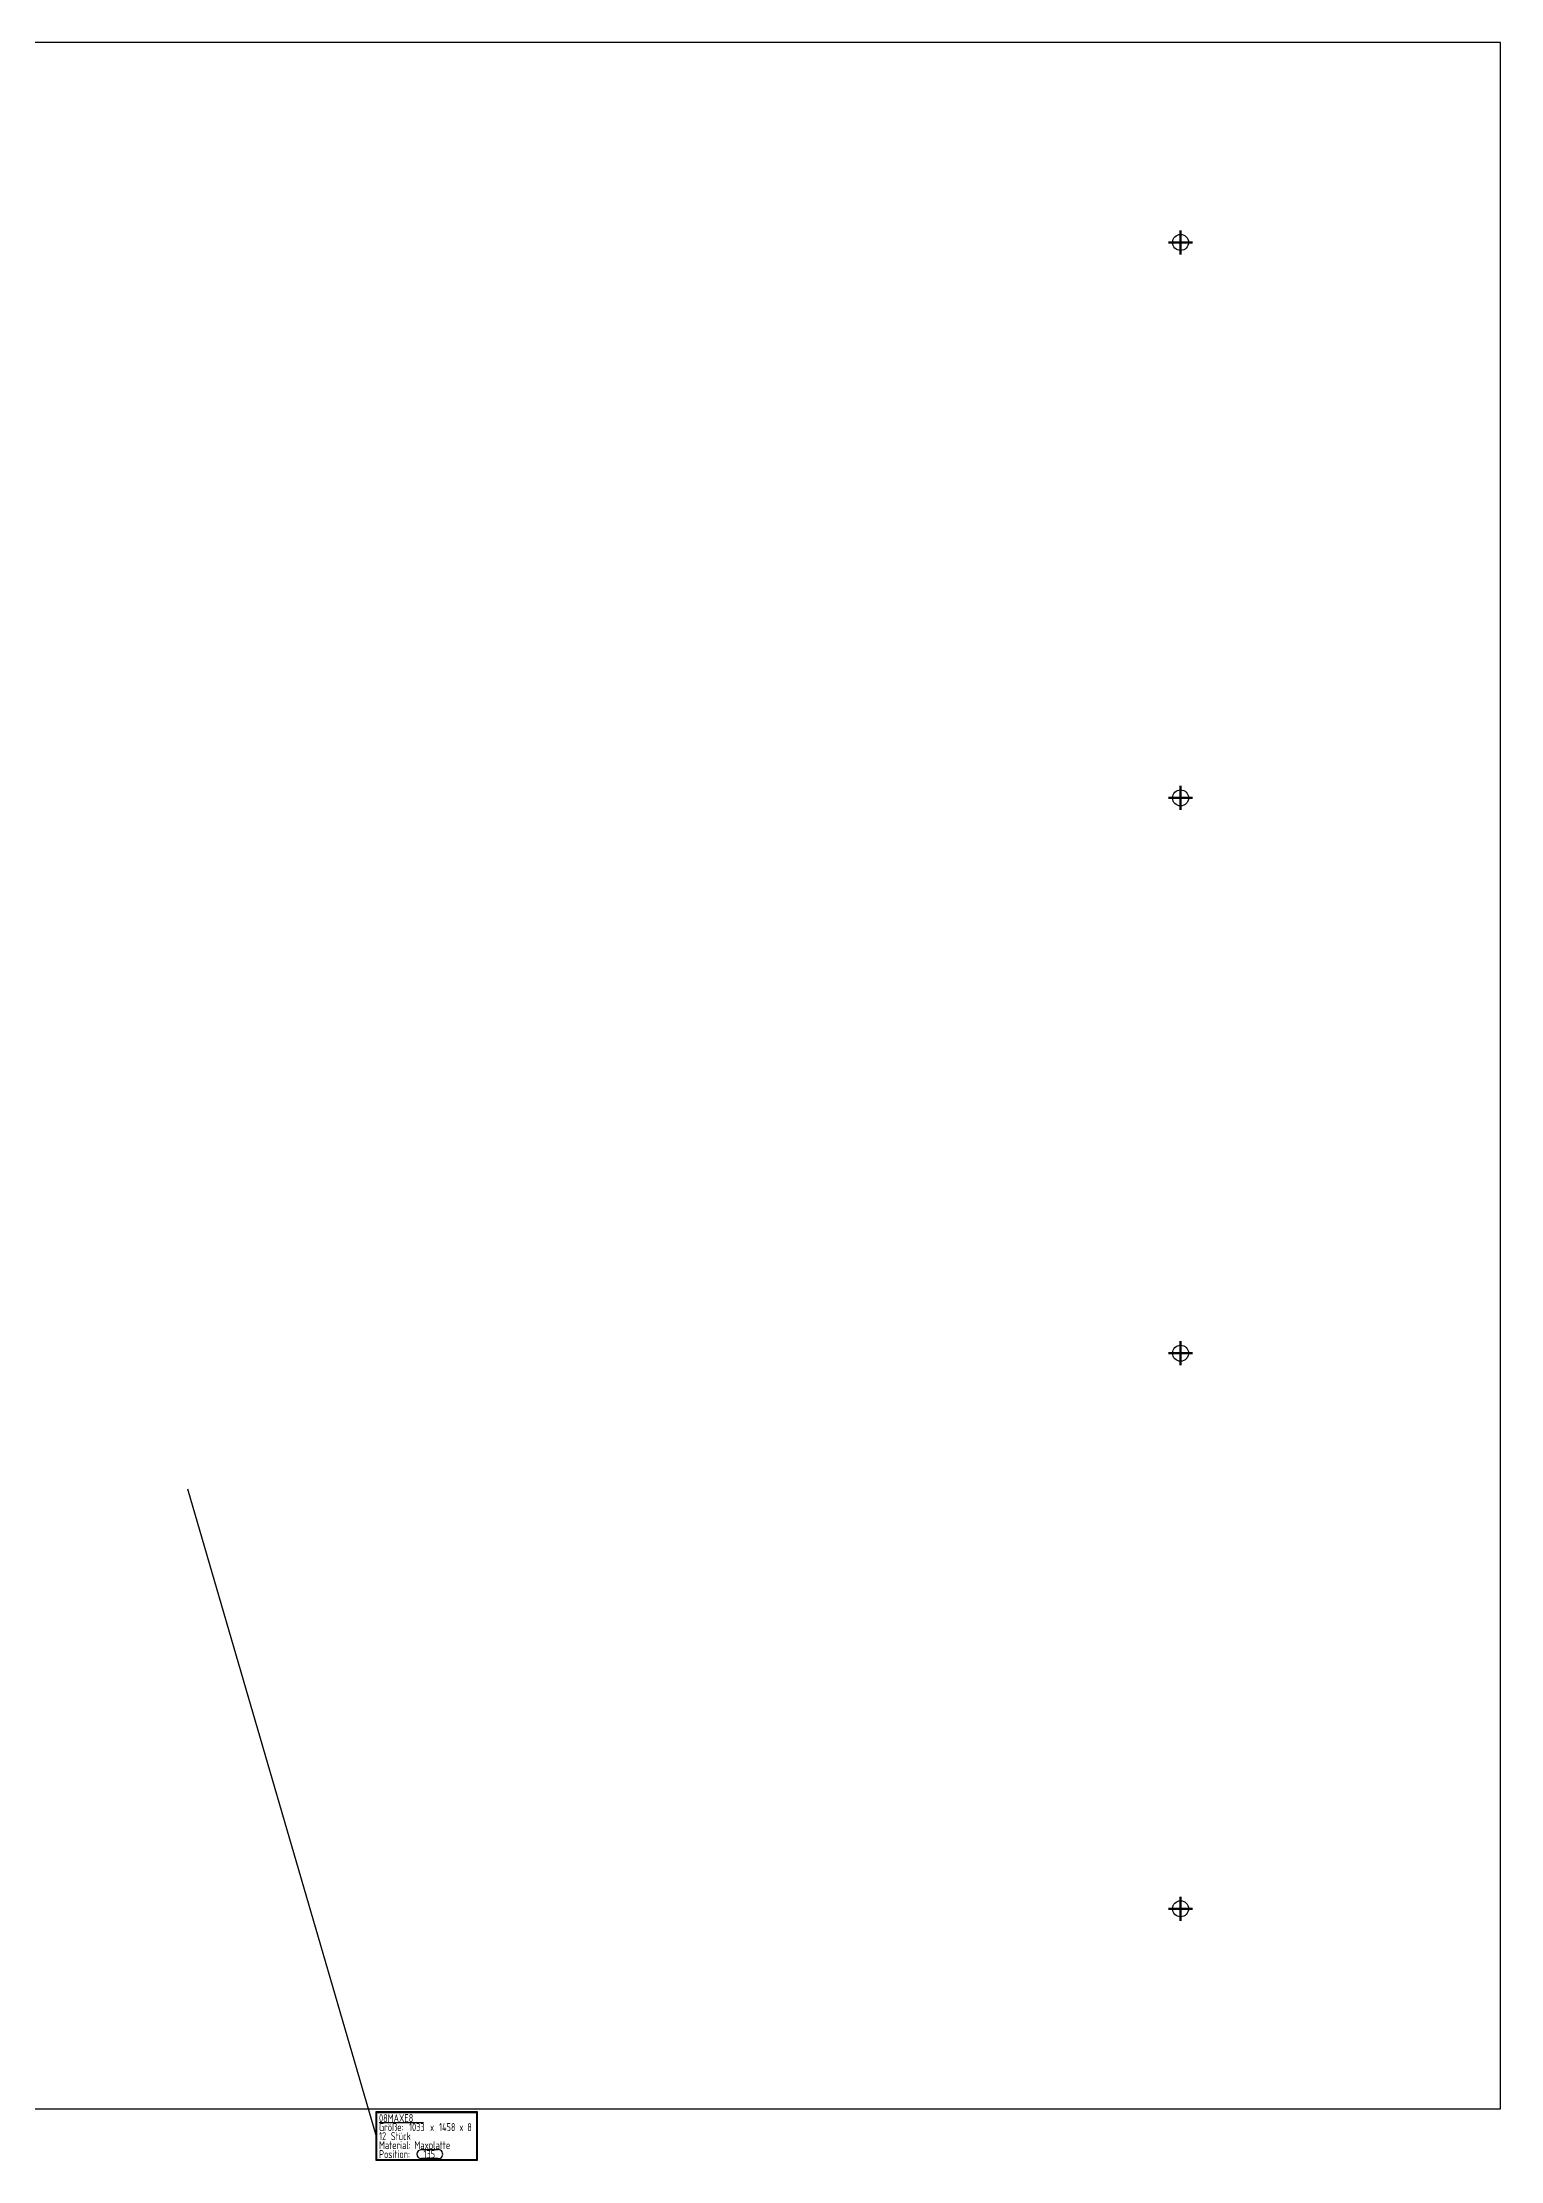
# Model space of a CAD drawing. Header units: millimetres. Extents: x -1 to 1749, y -8600 to -1376.
# Drawn here: x 736 to 1465, y -7161 to -6102 of the extents above; entities that cross this region are included whole.
import ezdxf
from ezdxf.enums import TextEntityAlignment as Align

# ---------------------------------------------------------------- set-up
doc = ezdxf.new("R2010")
doc.units = ezdxf.units.MM
doc.linetypes.add('STRICHPUNKT2', pattern=[18.5, 10, -4, 0.5, -4])
doc.layers.get('0').update_dxf_attribs({"linetype": 'CONTINUOUS'})
doc.layers.add('DIM49', color=4, linetype='CONTINUOUS')
doc.layers.add('TXT_ALL', color=7, linetype='CONTINUOUS')
doc.layers.add('LE_ALL', color=7, linetype='CONTINUOUS', lineweight=50)
doc.styles.add('ISOCPEUR', font='ISOCPEUR.ttf')

# ---------------------------------------------------------------- blocks, each defined once
blk = doc.blocks.new('SHAPE_00124', base_point=(808.5, -6825.1))
at = {"layer": 'DIM49', "color": 1}
for p, q in [((808.5, -6825.1), (902.8, -7148.7)), ((904.3, -7141.9), (926.6, -7141.9)), ((925.5, -7155.4), (933.9, -7155.4)), ((933.9, -7159.9), (925.5, -7159.9))]:
    blk.add_line(p, q, dxfattribs=at)
for points in [[(902.8, -7136.4), (953.4, -7136.4), (953.4, -7160.9), (902.8, -7160.9)], [(903.2, -7136.8), (953, -7136.8), (953, -7160.5), (903.2, -7160.5)]]:
    blk.add_lwpolyline(points, close=True, dxfattribs=at)
for centre, start_param, end_param in [((925.5, -7157.7), 3.141593, 0), ((933.9, -7157.7), 0, 3.141593)]:
    blk.add_ellipse(centre, major_axis=(0, -2.25), ratio=1, start_param=start_param, end_param=end_param, dxfattribs=at)
at = {"layer": 'TXT_ALL', "color": 1, "style": 'ISOCPEUR', "width": 0.65}
for s, p in [('12', (904.3, -7148.7)), ('08MAXE8', (904.3, -7139.7)), ('Größe:', (904.3, -7144.2)), (' Stück', (908.3, -7148.7)), ('1033', (919.3, -7144.2)), (' x', (927.9, -7144.2)), ('1458 x 8', (934.3, -7144.2)), ('Material: Maxplatte', (904.3, -7153.2)), ('Position:', (904.3, -7157.7)), ('135', (926.5, -7157.7))]:
    blk.add_text(s, height=4, dxfattribs=at).set_placement(p, align=Align.MIDDLE_LEFT)
blk = doc.blocks.new('08MAXE8_00070', base_point=(395, -7035))
blk.add_lwpolyline([(1465, -7135), (1465, -6102), (7, -6102), (7, -7135)], close=True)
for centre in [(1305, -6202), (1305, -6479.7), (1305, -6757.3), (1305, -7035)]:
    blk.add_circle(centre, 4)
blk.add_blockref('SHAPE_00124', (808.5, -6825.1))
blk = doc.blocks.new('_00072', base_point=(1305, -6202))
at = {"layer": 'LE_ALL', "color": 1, "linetype": 'STRICHPUNKT2'}
for p, q in [((32, -6202), (26, -6202)), ((32, -6202), (26, -6202)), ((32, -6202), (32, -6196)), ((32, -6202), (32, -6196)), ((32, -6202), (32, -6208)), ((32, -6202), (38, -6202)), ((32, -6202), (32, -6208)), ((32, -6202), (38, -6202)), ((399, -6202), (393, -6202)), ((399, -6202), (393, -6202)), ((399, -6202), (399, -6196)), ((399, -6202), (399, -6196)), ((399, -6202), (399, -6208)), ((399, -6202), (405, -6202)), ((399, -6202), (399, -6208)), ((399, -6202), (405, -6202)), ((1305, -6202), (1299, -6202)), ((1305, -6202), (1299, -6202)), ((1305, -6202), (1305, -6196)), ((1305, -6202), (1305, -6196)), ((1305, -6202), (1305, -6208)), ((1305, -6202), (1311, -6202)), ((1305, -6202), (1305, -6208)), ((1305, -6202), (1311, -6202)), ((32, -6479.7), (26, -6479.7)), ((32, -6479.7), (26, -6479.7)), ((32, -6479.7), (32, -6473.7)), ((32, -6479.7), (32, -6473.7)), ((32, -6479.7), (32, -6485.7)), ((32, -6479.7), (38, -6479.7)), ((32, -6479.7), (32, -6485.7)), ((32, -6479.7), (38, -6479.7)), ((399, -6479.7), (393, -6479.7)), ((399, -6479.7), (393, -6479.7)), ((399, -6479.7), (399, -6473.7)), ((399, -6479.7), (399, -6473.7)), ((399, -6479.7), (399, -6485.7)), ((399, -6479.7), (405, -6479.7)), ((399, -6479.7), (399, -6485.7)), ((399, -6479.7), (405, -6479.7)), ((1305, -6479.7), (1299, -6479.7)), ((1305, -6479.7), (1299, -6479.7)), ((1305, -6479.7), (1305, -6473.7)), ((1305, -6479.7), (1305, -6473.7)), ((1305, -6479.7), (1305, -6485.7)), ((1305, -6479.7), (1311, -6479.7)), ((1305, -6479.7), (1305, -6485.7)), ((1305, -6479.7), (1311, -6479.7)), ((32, -6757.3), (32, -6751.3)), ((32, -6757.3), (32, -6751.3)), ((399, -6757.3), (399, -6751.3)), ((399, -6757.3), (399, -6751.3)), ((1305, -6757.3), (1305, -6751.3)), ((1305, -6757.3), (1305, -6751.3)), ((32, -6757.3), (26, -6757.3)), ((32, -6757.3), (26, -6757.3)), ((32, -6757.3), (32, -6763.3)), ((32, -6757.3), (38, -6757.3)), ((32, -6757.3), (32, -6763.3)), ((32, -6757.3), (38, -6757.3)), ((399, -6757.3), (393, -6757.3)), ((399, -6757.3), (393, -6757.3)), ((399, -6757.3), (399, -6763.3)), ((399, -6757.3), (405, -6757.3)), ((399, -6757.3), (399, -6763.3)), ((399, -6757.3), (405, -6757.3)), ((1305, -6757.3), (1299, -6757.3)), ((1305, -6757.3), (1299, -6757.3)), ((1305, -6757.3), (1305, -6763.3)), ((1305, -6757.3), (1311, -6757.3)), ((1305, -6757.3), (1305, -6763.3)), ((1305, -6757.3), (1311, -6757.3)), ((32, -7035), (32, -7029)), ((32, -7035), (32, -7029)), ((399, -7035), (399, -7029)), ((399, -7035), (399, -7029)), ((1305, -7035), (1305, -7029)), ((1305, -7035), (1305, -7029)), ((32, -7035), (26, -7035)), ((32, -7035), (26, -7035)), ((32, -7035), (32, -7041)), ((32, -7035), (38, -7035)), ((32, -7035), (32, -7041)), ((32, -7035), (38, -7035)), ((399, -7035), (393, -7035)), ((399, -7035), (393, -7035)), ((399, -7035), (399, -7041)), ((399, -7035), (405, -7035)), ((399, -7035), (399, -7041)), ((399, -7035), (405, -7035)), ((1305, -7035), (1299, -7035)), ((1305, -7035), (1299, -7035)), ((1305, -7035), (1305, -7041)), ((1305, -7035), (1311, -7035)), ((1305, -7035), (1305, -7041)), ((1305, -7035), (1311, -7035))]:
    blk.add_line(p, q, dxfattribs=at)
blk = doc.blocks.new('_00071')
blk.add_blockref('_00072', (1305, -6202))
blk = doc.blocks.new('08MAXE8_00069')
for name, p in [('08MAXE8_00070', (395, -7035)), ('_00071', (0, 0))]:
    blk.add_blockref(name, p)
blk = doc.blocks.new('Maxplatten R2_3_16_ 3.OG_00068')
blk.add_blockref('08MAXE8_00069', (0, 0))
blk = doc.blocks.new('Maxplatten_00067')
blk.add_blockref('Maxplatten R2_3_16_ 3.OG_00068', (0, 0))
blk = doc.blocks.new('Hauptbaugruppe_00066')
blk.add_blockref('Maxplatten_00067', (0, 0))
blk = doc.blocks.new('_A3D0064_00065')
blk.add_blockref('Hauptbaugruppe_00066', (0, 0))
blk = doc.blocks.new('_ANS0064_00064')
blk.add_blockref('_A3D0064_00065', (0, 0))

msp = doc.modelspace()

# ---------------------------------------------------------------- block references
msp.add_blockref('_ANS0064_00064', (0, 0))

doc.saveas('drawing.dxf')
